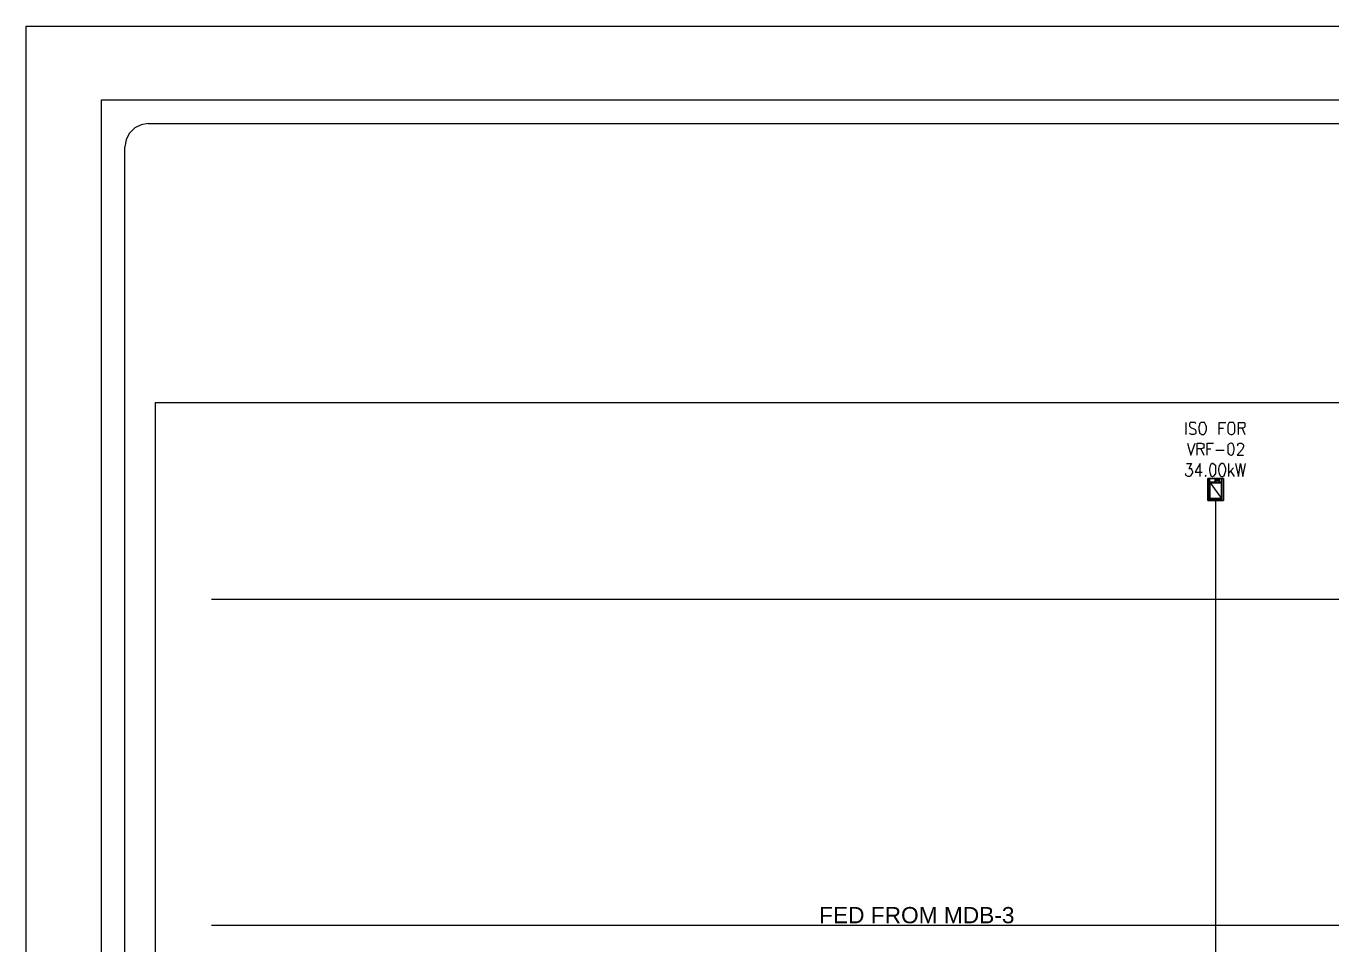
# Model space of a CAD drawing. Header units: inches. Extents: x 0.2 to 10.8, y 0.5 to 8.
# Drawn here: x 0.22 to 3.284, y 5.827 to 7.983 of the extents above; entities that cross this region are included whole.
import ezdxf

# ---------------------------------------------------------------- set-up
doc = ezdxf.new("R2010")
doc.units = ezdxf.units.IN
doc.header["$MEASUREMENT"] = 0
doc.layers.add('PDF_Geometry', color=7, linetype='Continuous')
doc.layers.add('PDF_Text', color=7, linetype='Continuous')
doc.styles.add('PDF Microsoft Sans Serif', font='micross.ttf')

msp = doc.modelspace()

# ---------------------------------------------------------------- linework, layer by layer
at = {"layer": 'PDF_Geometry', "lineweight": 13}
for points in [[(0.22, 7.9833), (10.7783, 7.9833), (10.7783, 0.5183), (0.22, 0.5183), (0.22, 7.9833)], [(0.3967, 0.6917), (0.3967, 7.81), (10.6017, 7.81), (10.6017, 0.6917), (0.3967, 0.6917)], [(0.5067, 7.755), (0.49, 7.7517), (0.475, 7.745), (0.4617, 7.7317), (0.455, 7.7167), (0.4517, 7.7)], [(0.5067, 7.755), (10.4933, 7.755)], [(0.4517, 0.8017), (0.4517, 7.7)], [(9.7283, 1.44), (0.5233, 1.44), (0.5233, 7.1), (9.7283, 7.1)], [(2.9417, 7.0533), (2.9417, 7.025)], [(2.965, 7.05), (2.9633, 7.0533), (2.96, 7.0533), (2.955, 7.0533), (2.9517, 7.0533), (2.95, 7.05), (2.95, 7.0467), (2.95, 7.045), (2.9517, 7.0433), (2.9533, 7.0417), (2.96, 7.0383), (2.9633, 7.0367), (2.965, 7.0333), (2.965, 7.0283), (2.9633, 7.0267), (2.96, 7.025), (2.955, 7.025), (2.9517, 7.0267), (2.95, 7.0283)], [(2.9783, 7.0533), (2.9767, 7.0533), (2.9733, 7.05), (2.9733, 7.0467), (2.9717, 7.0433), (2.9717, 7.0367), (2.9733, 7.0317), (2.9733, 7.0283), (2.9767, 7.0267), (2.9783, 7.025), (2.9833, 7.025), (2.985, 7.0267), (2.9867, 7.0283), (2.9883, 7.0317), (2.99, 7.0367), (2.99, 7.0433), (2.9883, 7.0467), (2.9867, 7.05), (2.985, 7.0533), (2.9833, 7.0533), (2.9783, 7.0533)], [(3.02, 7.025), (3.02, 7.0533), (3.035, 7.0533)], [(3.0467, 7.0533), (3.0433, 7.0533), (3.0417, 7.05), (3.04, 7.0467), (3.04, 7.0433), (3.04, 7.0367), (3.04, 7.0317), (3.0417, 7.0283), (3.0433, 7.0267), (3.0467, 7.025), (3.05, 7.025), (3.0533, 7.0267), (3.055, 7.0283), (3.0567, 7.0317), (3.0567, 7.0367), (3.0567, 7.0433), (3.0567, 7.0467), (3.055, 7.05), (3.0533, 7.0533), (3.05, 7.0533), (3.0467, 7.0533)], [(3.065, 7.025), (3.065, 7.0533), (3.075, 7.0533), (3.0783, 7.0533), (3.08, 7.0517), (3.08, 7.0483), (3.08, 7.0467), (3.08, 7.0433), (3.0783, 7.0417), (3.075, 7.04), (3.065, 7.04)], [(3.02, 7.04), (3.03, 7.04)], [(3.0733, 7.04), (3.08, 7.025)], [(2.945, 7.005), (2.9533, 6.9767), (2.9633, 7.005)], [(2.9683, 6.9767), (2.9683, 7.005), (2.9783, 7.005), (2.9817, 7.0033), (2.9833, 7.0033), (2.9833, 7), (2.9833, 6.9967), (2.9833, 6.9933), (2.9817, 6.9933), (2.9783, 6.9917), (2.9683, 6.9917)], [(2.9767, 6.9917), (2.9833, 6.9767)], [(2.9917, 6.9767), (2.9917, 7.005), (3.0067, 7.005)], [(2.9917, 6.9917), (3, 6.9917)], [(3.0117, 6.9883), (3.0317, 6.9883)], [(3.0467, 7.005), (3.0433, 7.0033), (3.04, 7), (3.04, 6.9933), (3.04, 6.9883), (3.04, 6.9817), (3.0433, 6.9783), (3.0467, 6.9767), (3.0483, 6.9767), (3.0517, 6.9783), (3.0533, 6.9817), (3.055, 6.9883), (3.055, 6.9933), (3.0533, 7), (3.0517, 7.0033), (3.0483, 7.005), (3.0467, 7.005)], [(3.0633, 6.9983), (3.0633, 7), (3.0633, 7.0033), (3.065, 7.0033), (3.0667, 7.005), (3.0717, 7.005), (3.0733, 7.0033), (3.075, 7.0033), (3.0767, 7), (3.0767, 6.9967), (3.075, 6.9933), (3.0733, 6.99), (3.0617, 6.9767), (3.0767, 6.9767)], [(2.9433, 6.9567), (2.955, 6.9567), (2.9483, 6.945), (2.9517, 6.945), (2.955, 6.945), (2.955, 6.9433), (2.9567, 6.9383), (2.9567, 6.935), (2.955, 6.9317), (2.9533, 6.9283), (2.95, 6.9267), (2.9467, 6.9267), (2.9433, 6.9283), (2.9417, 6.93), (2.9417, 6.9333)], [(2.975, 6.9267), (2.975, 6.9567), (2.9633, 6.9367), (2.98, 6.9367)], [(3.0033, 6.9567), (3, 6.955), (2.9983, 6.9517), (2.9967, 6.945), (2.9967, 6.94), (2.9983, 6.9333), (3, 6.9283), (3.0033, 6.9267), (3.005, 6.9267), (3.0083, 6.9283), (3.0117, 6.9333), (3.0117, 6.94), (3.0117, 6.945), (3.0117, 6.9517), (3.0083, 6.955), (3.005, 6.9567), (3.0033, 6.9567)], [(3.025, 6.9567), (3.0217, 6.955), (3.02, 6.9517), (3.0183, 6.945), (3.0183, 6.94), (3.02, 6.9333), (3.0217, 6.9283), (3.025, 6.9267), (3.0283, 6.9267), (3.0317, 6.9283), (3.0333, 6.9333), (3.035, 6.94), (3.035, 6.945), (3.0333, 6.9517), (3.0317, 6.955), (3.0283, 6.9567), (3.025, 6.9567)], [(3.0417, 6.9567), (3.0417, 6.9267)], [(3.0583, 6.9567), (3.065, 6.9267), (3.07, 6.9567), (3.075, 6.9267), (3.0817, 6.9567)], [(2.9883, 6.93), (2.9867, 6.9283), (2.9883, 6.9267), (2.9883, 6.9283), (2.9883, 6.93)], [(3.0533, 6.9467), (3.0417, 6.9333)], [(3.0467, 6.9383), (3.055, 6.9267)], [(2.9933, 6.9217), (2.9933, 6.87), (2.9967, 6.87), (2.9967, 6.9217), (2.9933, 6.9217)], [(2.9933, 6.9217), (3.03, 6.9217), (3.03, 6.87), (2.9933, 6.87), (2.9933, 6.9217)], [(2.9967, 6.9217), (2.9967, 6.9133), (3.01, 6.9133), (3.01, 6.9217), (2.9967, 6.9217)], [(3.0117, 6.9133), (3.0117, 6.9183), (3.02, 6.9183), (3.02, 6.92), (3.01, 6.92), (3.01, 6.9133), (2.9967, 6.9133), (2.9967, 6.8733), (3.025, 6.8733), (3.025, 6.9133), (3.0117, 6.9133)], [(2.9983, 6.875), (2.9983, 6.9117), (3.025, 6.875), (2.9983, 6.875)], [(3.025, 6.875), (2.9983, 6.875), (2.9983, 6.9117), (3.025, 6.875)], [(2.9983, 6.875), (3.025, 6.875), (3.025, 6.9117)], [(2.9983, 6.9117), (3.025, 6.9117), (3.025, 6.875)], [(3.01, 6.9217), (3.01, 6.92), (3.02, 6.92), (3.02, 6.9217), (3.01, 6.9217)], [(3.0117, 6.9183), (3.0117, 6.9133), (3.02, 6.9133), (3.02, 6.9183), (3.0117, 6.9183)], [(3.02, 6.9217), (3.02, 6.9133), (3.025, 6.9133), (3.025, 6.9217), (3.02, 6.9217)], [(3.025, 6.9217), (3.025, 6.87), (3.03, 6.87), (3.03, 6.9217), (3.025, 6.9217)], [(2.9967, 6.8733), (2.9967, 6.87), (3.025, 6.87), (3.025, 6.8733), (2.9967, 6.8733)]]:
    msp.add_lwpolyline(points, dxfattribs=at)
at = {"layer": 'PDF_Geometry', "lineweight": 9}
for points in [[(3.0117, 4.545), (3.0117, 6.87)], [(6.6417, 6.6383), (0.655, 6.6383)], [(6.6417, 5.8733), (0.655, 5.8733)]]:
    msp.add_lwpolyline(points, dxfattribs=at)

# ---------------------------------------------------------------- texts
at = {"layer": 'PDF_Text', "color": 1, "insert": (2.0809, 5.8777), "char_height": 0.038116, "attachment_point": 7, "style": 'PDF Microsoft Sans Serif'}
msp.add_mtext('\\W0.999911;FED FROM MDB-3', dxfattribs=at)

doc.saveas('drawing.dxf')
